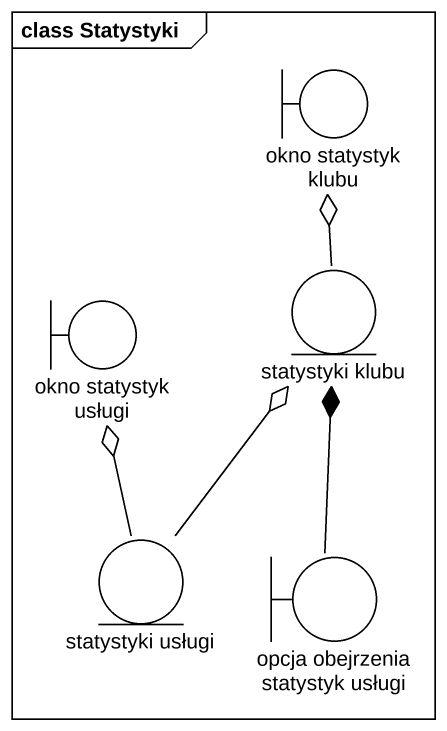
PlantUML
@startuml
mainframe class Statystyki
boundary "okno statystyk klubu" as okno_statystyk_klubu
boundary "okno statystyk usługi" as okno_statystyk_usługi
entity "statystyki klubu" as statystyki_klubu
entity "statystyki usługi" as statystyki_usługi
boundary "opcja obejrzenia statystyk usługi" as opcja_obejrzenia_statystyk
statystyki_klubu -up-o okno_statystyk_klubu
statystyki_usługi -up-o okno_statystyk_usługi
statystyki_usługi -up-o statystyki_klubu
opcja_obejrzenia_statystyk -up-* statystyki_klubu
@enduml
